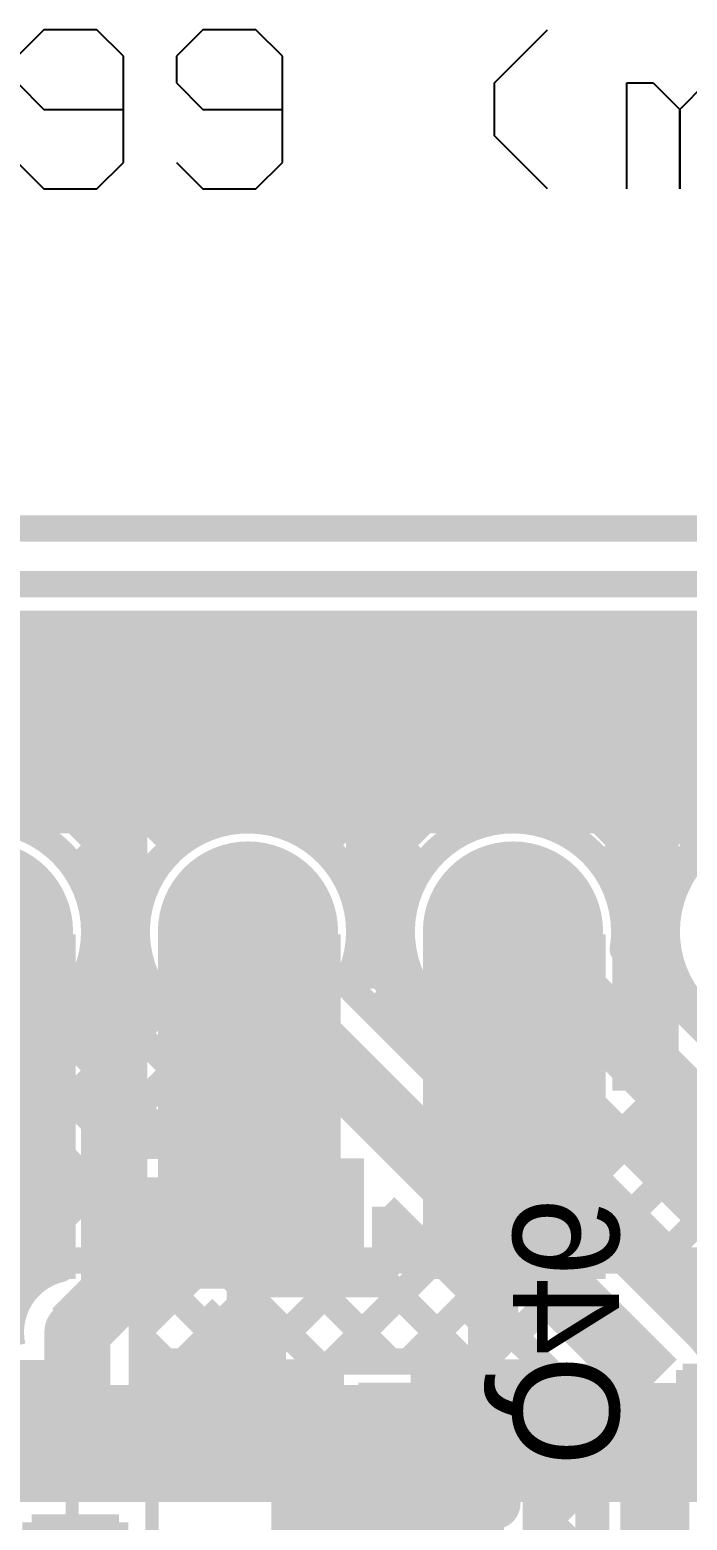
# Model space of a CAD drawing. Header units: millimetres. Extents: x 0.79 to 4.38, y 0.99 to 3.94.
# Drawn here: x 2.562 to 2.81, y 3.38 to 3.942 of the extents above; entities that cross this region are included whole.
import ezdxf

# ---------------------------------------------------------------- set-up
doc = ezdxf.new("R2010")
doc.units = ezdxf.units.MM
doc.header["$MEASUREMENT"] = 0
for name, color, linetype in [('BottomLayer', 5, 'Continuous'), ('BottomOverlay', 54, 'Continuous'), ('BottomPaste', 16, 'Continuous'), ('BottomSolder', 6, 'Continuous'), ('Mechanical1', 6, 'Continuous'), ('Mechanical2', 216, 'Continuous'), ('MultiLayer', 9, 'Continuous'), ('PadHoleLayer', 156, 'Continuous'), ('TopLayer', 1, 'Continuous'), ('TopOverlay', 2, 'Continuous'), ('TopPaste', 8, 'Continuous'), ('TopSolder', 216, 'Continuous'), ('ViaHoleLayer', 16, 'Continuous')]:
    doc.layers.add(name, color=color, linetype=linetype)

# ---------------------------------------------------------------- blocks, each defined once
blk = doc.blocks.new('0022232111_8')
at = {"layer": 'BottomLayer', "const_width": 0.03}
for points in [[(-0.415, 0, 1), (-0.385, 0, 1)], [(-0.315, 0, 1), (-0.285, 0, 1)], [(-0.215, 0, 1), (-0.185, 0, 1)]]:
    blk.add_lwpolyline(points, format="xyb", close=True, dxfattribs=at)
at = {"layer": 'BottomSolder', "const_width": 0.034}
for points in [[(-0.417, 0, 1), (-0.383, 0, 1)], [(-0.317, 0, 1), (-0.283, 0, 1)], [(-0.217, 0, 1), (-0.183, 0, 1)]]:
    blk.add_lwpolyline(points, format="xyb", close=True, dxfattribs=at)
at = {"layer": 'MultiLayer', "const_width": 0.03}
for points in [[(-0.415, 0, 1), (-0.385, 0, 1)], [(-0.315, 0, 1), (-0.285, 0, 1)], [(-0.215, 0, 1), (-0.185, 0, 1)]]:
    blk.add_lwpolyline(points, format="xyb", close=True, dxfattribs=at)
at = {"layer": 'PadHoleLayer', "const_width": 0.01969}
for points in [[(-0.40984, 0, 1), (-0.39016, 0, 1)], [(-0.30984, 0, 1), (-0.29016, 0, 1)], [(-0.20984, 0, 1), (-0.19016, 0, 1)]]:
    blk.add_lwpolyline(points, format="xyb", close=True, dxfattribs=at)
at = {"layer": 'TopLayer', "const_width": 0.03}
for points in [[(-0.415, 0, 1), (-0.385, 0, 1)], [(-0.315, 0, 1), (-0.285, 0, 1)], [(-0.215, 0, 1), (-0.185, 0, 1)]]:
    blk.add_lwpolyline(points, format="xyb", close=True, dxfattribs=at)
at = {"layer": 'TopOverlay', "const_width": 0.01}
for points in [[(0.55, 0.124), (-0.551, 0.124)], [(0.55, -0.131), (-0.551, -0.131)]]:
    blk.add_lwpolyline(points, dxfattribs=at)
at = {"layer": 'TopSolder', "const_width": 0.034}
for points in [[(-0.417, 0, 1), (-0.383, 0, 1)], [(-0.317, 0, 1), (-0.283, 0, 1)], [(-0.217, 0, 1), (-0.183, 0, 1)]]:
    blk.add_lwpolyline(points, format="xyb", close=True, dxfattribs=at)
blk = doc.blocks.new('R__0402_B_81')
at = {"layer": 'BottomLayer'}
for points in [[(-0.0275, 0.0125), (-0.0275, -0.0125), (-0.0095, 0.0125), (-0.0095, -0.0125)], [(0.0095, 0.0125), (0.0095, -0.0125), (0.0275, 0.0125), (0.0275, -0.0125)]]:
    blk.add_solid(points, dxfattribs=at)
at = {"layer": 'BottomOverlay', "const_width": 0.005}
for points in [[(-0.0325, 0.0175), (-0.0085, 0.0175)], [(-0.0325, 0.0175), (-0.0325, -0.0175)], [(0.0085, 0.0175), (0.0325, 0.0175)], [(0.0325, 0.0175), (0.0325, -0.0175)], [(-0.0325, -0.0175), (-0.0085, -0.0175)], [(0.0085, -0.0175), (0.0325, -0.0175)]]:
    blk.add_lwpolyline(points, dxfattribs=at)
at = {"layer": 'BottomPaste'}
for points in [[(-0.0275, 0.0125), (-0.0275, -0.0125), (-0.0095, 0.0125), (-0.0095, -0.0125)], [(0.0095, 0.0125), (0.0095, -0.0125), (0.0275, 0.0125), (0.0275, -0.0125)]]:
    blk.add_solid(points, dxfattribs=at)
at = {"layer": 'BottomSolder'}
for points in [[(-0.0315, 0.0165), (-0.0315, -0.0165), (-0.0055, 0.0165), (-0.0055, -0.0165)], [(0.0055, 0.0165), (0.0055, -0.0165), (0.0315, 0.0165), (0.0315, -0.0165)]]:
    blk.add_solid(points, dxfattribs=at)
blk = doc.blocks.new('SOT23_3_B_131')
at = {"layer": 'BottomLayer'}
for points in [[(-0.02166, 0.05807), (-0.05316, 0.05807), (-0.02166, 0.02657), (-0.05316, 0.02657)], [(0.05314, 0.05807), (0.02165, 0.05807), (0.05314, 0.02657), (0.02165, 0.02657)], [(0.01574, -0.02657), (-0.01575, -0.02657), (0.01574, -0.05807), (-0.01575, -0.05807)]]:
    blk.add_solid(points, dxfattribs=at)
at = {"layer": 'BottomOverlay'}
for points, const_width in [([(-0.06409, 0.068, 1), (-0.07393, 0.068, 1)], 0.00984), ([(-0.07639, 0.068, 1), (-0.07147, 0.068, 1)], 0.00492), ([(-0.06655, 0.068, 1), (-0.06162, 0.068, 1)], 0.00492)]:
    blk.add_lwpolyline(points, format="xyb", close=True, dxfattribs=dict(at, const_width=const_width))
at = {"layer": 'BottomOverlay', "const_width": 0.01}
for points in [[(-0.06401, 0.03), (-0.06401, -0.032)], [(0.01099, 0.032), (-0.01101, 0.032)], [(0.06399, 0.03), (0.06399, -0.031)], [(-0.02901, -0.032), (-0.06401, -0.032)], [(0.06399, -0.031), (0.02899, -0.031)]]:
    blk.add_lwpolyline(points, dxfattribs=at)
at = {"layer": 'BottomPaste'}
for points in [[(-0.02166, 0.05807), (-0.05316, 0.05807), (-0.02166, 0.02657), (-0.05316, 0.02657)], [(0.05314, 0.05807), (0.02165, 0.05807), (0.05314, 0.02657), (0.02165, 0.02657)], [(0.01574, -0.02657), (-0.01575, -0.02657), (0.01574, -0.05807), (-0.01575, -0.05807)]]:
    blk.add_solid(points, dxfattribs=at)
at = {"layer": 'BottomSolder'}
for points in [[(-0.01766, 0.06207), (-0.05716, 0.06207), (-0.01766, 0.02257), (-0.05716, 0.02257)], [(0.05714, 0.06207), (0.01765, 0.06207), (0.05714, 0.02257), (0.01765, 0.02257)], [(0.01974, -0.02257), (-0.01975, -0.02257), (0.01974, -0.06207), (-0.01975, -0.06207)]]:
    blk.add_solid(points, dxfattribs=at)
blk = doc.blocks.new('SOT23_3_B_135')
at = {"layer": 'BottomLayer'}
for points in [[(-0.02166, 0.05807), (-0.05316, 0.05807), (-0.02166, 0.02657), (-0.05316, 0.02657)], [(0.05314, 0.05807), (0.02165, 0.05807), (0.05314, 0.02657), (0.02165, 0.02657)], [(0.01574, -0.02657), (-0.01575, -0.02657), (0.01574, -0.05807), (-0.01575, -0.05807)]]:
    blk.add_solid(points, dxfattribs=at)
at = {"layer": 'BottomOverlay'}
for points, const_width in [([(-0.06409, 0.068, 1), (-0.07393, 0.068, 1)], 0.00984), ([(-0.07639, 0.068, 1), (-0.07147, 0.068, 1)], 0.00492), ([(-0.06655, 0.068, 1), (-0.06162, 0.068, 1)], 0.00492)]:
    blk.add_lwpolyline(points, format="xyb", close=True, dxfattribs=dict(at, const_width=const_width))
at = {"layer": 'BottomOverlay', "const_width": 0.01}
for points in [[(-0.06401, 0.03), (-0.06401, -0.032)], [(0.01099, 0.032), (-0.01101, 0.032)], [(0.06399, 0.03), (0.06399, -0.031)], [(-0.02901, -0.032), (-0.06401, -0.032)], [(0.06399, -0.031), (0.02899, -0.031)]]:
    blk.add_lwpolyline(points, dxfattribs=at)
at = {"layer": 'BottomPaste'}
for points in [[(-0.02166, 0.05807), (-0.05316, 0.05807), (-0.02166, 0.02657), (-0.05316, 0.02657)], [(0.05314, 0.05807), (0.02165, 0.05807), (0.05314, 0.02657), (0.02165, 0.02657)], [(0.01574, -0.02657), (-0.01575, -0.02657), (0.01574, -0.05807), (-0.01575, -0.05807)]]:
    blk.add_solid(points, dxfattribs=at)
at = {"layer": 'BottomSolder'}
for points in [[(-0.01766, 0.06207), (-0.05716, 0.06207), (-0.01766, 0.02257), (-0.05716, 0.02257)], [(0.05714, 0.06207), (0.01765, 0.06207), (0.05714, 0.02257), (0.01765, 0.02257)], [(0.01974, -0.02257), (-0.01975, -0.02257), (0.01974, -0.06207), (-0.01975, -0.06207)]]:
    blk.add_solid(points, dxfattribs=at)
blk = doc.blocks.new('LED_SMT_199')
at = {"layer": 'TopLayer'}
for points in [[(-0.06, -0.03), (-0.02, -0.03), (-0.06, 0.03), (-0.02, 0.03)], [(0.02, -0.03), (0.06, -0.03), (0.02, 0.03), (0.06, 0.03)]]:
    blk.add_solid(points, dxfattribs=at)
at = {"layer": 'TopOverlay', "const_width": 0.005}
for points in [[(0.065, 0.035), (-0.065, 0.035)], [(-0.065, -0.035), (-0.065, 0.035)], [(0.065, -0.035), (0.065, 0.035)], [(0.065, -0.035), (-0.065, -0.035)]]:
    blk.add_lwpolyline(points, dxfattribs=at)
at = {"layer": 'TopOverlay'}
blk.add_solid([(0.064, -0.037), (0.0977, -0.037), (0.064, 0.037), (0.0977, 0.037)], dxfattribs=at)
at = {"layer": 'TopPaste'}
for points in [[(-0.06, -0.03), (-0.02, -0.03), (-0.06, 0.03), (-0.02, 0.03)], [(0.02, -0.03), (0.06, -0.03), (0.02, 0.03), (0.06, 0.03)]]:
    blk.add_solid(points, dxfattribs=at)
at = {"layer": 'TopSolder'}
for points in [[(-0.064, -0.034), (-0.016, -0.034), (-0.064, 0.034), (-0.016, 0.034)], [(0.016, -0.034), (0.064, -0.034), (0.016, 0.034), (0.064, 0.034)]]:
    blk.add_solid(points, dxfattribs=at)
blk = doc.blocks.new('LED_SMT_200')
at = {"layer": 'TopLayer'}
for points in [[(-0.06, -0.03), (-0.02, -0.03), (-0.06, 0.03), (-0.02, 0.03)], [(0.02, -0.03), (0.06, -0.03), (0.02, 0.03), (0.06, 0.03)]]:
    blk.add_solid(points, dxfattribs=at)
at = {"layer": 'TopOverlay', "const_width": 0.005}
for points in [[(0.065, 0.035), (-0.065, 0.035)], [(-0.065, -0.035), (-0.065, 0.035)], [(0.065, -0.035), (0.065, 0.035)], [(0.065, -0.035), (-0.065, -0.035)]]:
    blk.add_lwpolyline(points, dxfattribs=at)
at = {"layer": 'TopOverlay'}
blk.add_solid([(0.064, -0.03701), (0.096, -0.03701), (0.064, 0.03699), (0.096, 0.03699)], dxfattribs=at)
at = {"layer": 'TopPaste'}
for points in [[(-0.06, -0.03), (-0.02, -0.03), (-0.06, 0.03), (-0.02, 0.03)], [(0.02, -0.03), (0.06, -0.03), (0.02, 0.03), (0.06, 0.03)]]:
    blk.add_solid(points, dxfattribs=at)
at = {"layer": 'TopSolder'}
for points in [[(-0.064, -0.034), (-0.016, -0.034), (-0.064, 0.034), (-0.016, 0.034)], [(0.016, -0.034), (0.064, -0.034), (0.016, 0.034), (0.064, 0.034)]]:
    blk.add_solid(points, dxfattribs=at)
blk = doc.blocks.new('LED_SMT_201')
at = {"layer": 'TopLayer'}
for points in [[(-0.06, -0.03), (-0.02, -0.03), (-0.06, 0.03), (-0.02, 0.03)], [(0.02, -0.03), (0.06, -0.03), (0.02, 0.03), (0.06, 0.03)]]:
    blk.add_solid(points, dxfattribs=at)
at = {"layer": 'TopOverlay', "const_width": 0.005}
for points in [[(0.065, 0.035), (-0.065, 0.035)], [(-0.065, -0.035), (-0.065, 0.035)], [(0.065, -0.035), (0.065, 0.035)], [(0.065, -0.035), (-0.065, -0.035)]]:
    blk.add_lwpolyline(points, dxfattribs=at)
at = {"layer": 'TopOverlay'}
blk.add_solid([(0.064, -0.037), (0.095, -0.037), (0.064, 0.037), (0.095, 0.037)], dxfattribs=at)
at = {"layer": 'TopPaste'}
for points in [[(-0.06, -0.03), (-0.02, -0.03), (-0.06, 0.03), (-0.02, 0.03)], [(0.02, -0.03), (0.06, -0.03), (0.02, 0.03), (0.06, 0.03)]]:
    blk.add_solid(points, dxfattribs=at)
at = {"layer": 'TopSolder'}
for points in [[(-0.064, -0.034), (-0.016, -0.034), (-0.064, 0.034), (-0.016, 0.034)], [(0.016, -0.034), (0.064, -0.034), (0.016, 0.034), (0.064, 0.034)]]:
    blk.add_solid(points, dxfattribs=at)
blk = doc.blocks.new('LED_SMT_202')
at = {"layer": 'TopLayer'}
for points in [[(-0.06, -0.03), (-0.02, -0.03), (-0.06, 0.03), (-0.02, 0.03)], [(0.02, -0.03), (0.06, -0.03), (0.02, 0.03), (0.06, 0.03)]]:
    blk.add_solid(points, dxfattribs=at)
at = {"layer": 'TopOverlay', "const_width": 0.005}
for points in [[(0.065, 0.035), (-0.065, 0.035)], [(-0.065, -0.035), (-0.065, 0.035)], [(0.065, -0.035), (0.065, 0.035)], [(0.065, -0.035), (-0.065, -0.035)]]:
    blk.add_lwpolyline(points, dxfattribs=at)
at = {"layer": 'TopOverlay'}
blk.add_solid([(0.064, -0.03701), (0.095, -0.03701), (0.064, 0.03699), (0.095, 0.03699)], dxfattribs=at)
at = {"layer": 'TopPaste'}
for points in [[(-0.06, -0.03), (-0.02, -0.03), (-0.06, 0.03), (-0.02, 0.03)], [(0.02, -0.03), (0.06, -0.03), (0.02, 0.03), (0.06, 0.03)]]:
    blk.add_solid(points, dxfattribs=at)
at = {"layer": 'TopSolder'}
for points in [[(-0.064, -0.034), (-0.016, -0.034), (-0.064, 0.034), (-0.016, 0.034)], [(0.016, -0.034), (0.064, -0.034), (0.016, 0.034), (0.064, 0.034)]]:
    blk.add_solid(points, dxfattribs=at)

msp = doc.modelspace()

# ---------------------------------------------------------------- linework, layer by layer
at = {"layer": 'BottomLayer'}
for points, const_width in [([(1.19216, 3.718), (4.15384, 3.718)], 0.01), ([(2.47286, 3.63252), (2.55834, 3.718)], 0.01), ([(2.48386, 3.61523), (2.58663, 3.718)], 0.01), ([(2.50454, 3.718), (2.60499, 3.61755)], 0.01), ([(2.53282, 3.718), (2.61681, 3.63401)], 0.01), ([(2.54079, 3.64388), (2.61491, 3.718)], 0.01), ([(2.56111, 3.718), (2.6359, 3.64321)], 0.01), ([(2.56408, 3.63889), (2.6432, 3.718)], 0.01), ([(2.57888, 3.6254), (2.67148, 3.718)], 0.01), ([(2.58594, 3.60418), (2.69977, 3.718)], 0.01), ([(2.58939, 3.718), (2.70213, 3.60527)], 0.01), ([(2.61768, 3.718), (2.70959, 3.62609)], 0.01), ([(2.64596, 3.718), (2.72467, 3.63929)], 0.01), ([(2.65306, 3.64301), (2.72805, 3.718)], 0.01), ([(2.67181, 3.63347), (2.75633, 3.718)], 0.01), ([(2.67425, 3.718), (2.74849, 3.64376)], 0.01), ([(2.68334, 3.61672), (2.78462, 3.718)], 0.01), ([(2.70253, 3.718), (2.80444, 3.6161)], 0.01), ([(2.73082, 3.718), (2.81574, 3.63307)], 0.01), ([(2.73855, 3.64364), (2.8129, 3.718)], 0.01), ([(2.7591, 3.718), (2.83425, 3.64285)], 0.01), ([(2.76276, 3.63958), (2.84119, 3.718)], 0.01), ([(2.77805, 3.62658), (2.86947, 3.718)], 0.01), ([(2.7858, 3.60605), (2.89776, 3.718)], 0.01), ([(2.78738, 3.718), (2.87306, 3.63232)], 0.01), ([(2.6935, 3.5805), (2.6935, 3.682)], 0.025), ([(2.58544, 3.60881), (2.60355, 3.59071)], 0.01), ([(2.644, 3.58475), (2.644, 3.602)], 0.025), ([(2.744, 3.602), (2.84918, 3.49682)], 0.025), ([(2.68395, 3.58905), (2.70236, 3.60745)], 0.01), ([(2.78576, 3.60649), (2.80449, 3.58776)], 0.01), ([(2.5685, 3.55845), (2.60299, 3.59294)], 0.01), ([(2.644, 3.58475), (2.797, 3.43175)], 0.025), ([(2.68521, 3.5939), (2.85867, 3.42044)], 0.01), ([(2.78545, 3.5952), (2.85933, 3.52132)], 0.01), ([(2.79434, 3.5863), (2.80265, 3.59461)], 0.01), ([(2.6935, 3.5805), (2.829, 3.445)], 0.025), ([(2.58196, 3.58402), (2.6414, 3.52457)], 0.01), ([(2.68109, 3.5823), (2.8143, 3.44909)], 0.01), ([(2.69329, 3.5701), (2.70642, 3.58324)], 0.01), ([(2.80849, 3.57216), (2.8116, 3.57528)], 0.01), ([(2.57699, 3.53866), (2.61253, 3.57419)], 0.01), ([(2.5685, 3.54715), (2.5685, 3.56789)], 0.01), ([(2.56925, 3.56844), (2.61636, 3.52132)], 0.01), ([(2.70743, 3.55596), (2.71942, 3.56795)], 0.01), ([(2.59113, 3.52452), (2.62928, 3.56266)], 0.01), ([(2.63249, 3.56161), (2.66953, 3.52457)], 0.01), ([(2.72157, 3.54182), (2.73995, 3.5602)], 0.01), ([(2.74727, 3.56013), (2.85867, 3.44873)], 0.01), ([(2.7508, 3.56055), (2.83183, 3.47952)], 0.01), ([(2.4685, 3.55605), (2.55917, 3.46538)], 0.01), ([(2.5685, 3.54715), (2.59433, 3.52132)], 0.01), ([(2.61623, 3.52132), (2.6445, 3.5496)], 0.01), ([(2.73572, 3.52768), (2.7597, 3.55166)], 0.01), ([(2.544, 3.537), (2.58418, 3.49682)], 0.025), ([(2.64776, 3.52457), (2.65864, 3.53546)], 0.01), ([(2.74986, 3.51353), (2.77384, 3.53751)], 0.01), ([(2.64026, 3.52457), (2.66953, 3.52457)], 0.01), ([(2.64026, 3.52132), (2.64026, 3.52457)], 0.01), ([(2.5267, 3.51965), (2.56683, 3.47952)], 0.01), ([(2.59433, 3.52132), (2.64026, 3.52132)], 0.01), ([(2.764, 3.49939), (2.78798, 3.52337)], 0.01), ([(2.77814, 3.48525), (2.80212, 3.50923)], 0.01), ([(2.58418, 3.49682), (2.66801, 3.49682)], 0.025), ([(2.69575, 3.46907), (2.69575, 3.49834)], 0.01), ([(2.69575, 3.49834), (2.7725, 3.4216)], 0.01), ([(2.69575, 3.48771), (2.70107, 3.49303)], 0.01), ([(2.79229, 3.47111), (2.81626, 3.49509)], 0.01), ([(2.67208, 3.43576), (2.71521, 3.47889)], 0.01), ([(2.80643, 3.45697), (2.83041, 3.48095)], 0.01), ([(2.56758, 3.47267), (2.57104, 3.47614)], 0.01), ([(2.59107, 3.47232), (2.64026, 3.47232)], 0.01), ([(2.60401, 3.45254), (2.62379, 3.47232)], 0.01), ([(2.6088, 3.47232), (2.64119, 3.43993)], 0.01), ([(2.61968, 3.43993), (2.64883, 3.46907)], 0.01), ([(2.63708, 3.47232), (2.64026, 3.46915)], 0.01), ([(2.64026, 3.46907), (2.64026, 3.47232)], 0.01), ([(2.64026, 3.46907), (2.69575, 3.46907)], 0.01), ([(2.64033, 3.46907), (2.67364, 3.43576)], 0.01), ([(2.64796, 3.43993), (2.67711, 3.46907)], 0.01), ([(2.66861, 3.46907), (2.69776, 3.43993)], 0.01), ([(2.69575, 3.47022), (2.72605, 3.43993)], 0.01), ([(2.5155, 3.4206), (2.55733, 3.46242)], 0.01), ([(2.70453, 3.43993), (2.72935, 3.46474)], 0.01), ([(2.579, 3.451), (2.57961, 3.45039)], 0.025), ([(2.57961, 3.40626), (2.57961, 3.45039)], 0.025), ([(2.60411, 3.43993), (2.60411, 3.45039)], 0.01), ([(2.60411, 3.44873), (2.61291, 3.43993)], 0.01), ([(2.73282, 3.43993), (2.74349, 3.4506)], 0.01), ([(2.60411, 3.43993), (2.65835, 3.43993)], 0.01), ([(2.65835, 3.43576), (2.65835, 3.43993)], 0.01), ([(2.67766, 3.43993), (2.73316, 3.43993)], 0.01), ([(2.67766, 3.43576), (2.67766, 3.43993)], 0.01), ([(2.73316, 3.43576), (2.73316, 3.43993)], 0.01), ([(2.65835, 3.43576), (2.67766, 3.43576)], 0.01), ([(2.73316, 3.43576), (2.75261, 3.43576)], 0.01), ([(2.75261, 3.43143), (2.75764, 3.43646)], 0.01), ([(2.75261, 3.33876), (2.75261, 3.43576)], 0.01), ([(2.797, 3.126), (2.797, 3.43175)], 0.025), ([(2.75261, 3.40315), (2.77178, 3.42232)], 0.01), ([(2.7725, 3.13615), (2.7725, 3.4216)], 0.01), ([(2.57961, 3.40626), (2.63439, 3.40626)], 0.025), ([(2.63439, 3.40626), (2.63521, 3.40544)], 0.025), ([(2.75261, 3.41336), (2.7725, 3.39347)], 0.01), ([(2.75261, 3.37486), (2.7725, 3.39475)], 0.01), ([(2.75261, 3.38508), (2.7725, 3.36519)], 0.01)]:
    msp.add_lwpolyline(points, dxfattribs=dict(at, const_width=const_width))
at = {"layer": 'BottomLayer', "const_width": 0.01}
for points in [[(2.5195, 3.56789, -1.636892), (2.586, 3.602)], [(2.63249, 3.56161, -2.007727), (2.686, 3.602)], [(2.7508, 3.56055, -2.722124), (2.786, 3.602)], [(2.8508, 3.56055, -2.722124), (2.886, 3.602)], [(2.586, 3.602, -0.241531), (2.5685, 3.56789)], [(2.686, 3.602, -0.122662), (2.68109, 3.5823)], [(2.786, 3.602, -0.040665), (2.78545, 3.5952)], [(2.57336, 3.47484, -0.082527), (2.56683, 3.47952)], [(2.57336, 3.47484, -0.082184), (2.56685, 3.4795)], [(2.55511, 3.44557, -0.411623), (2.57336, 3.47484)], [(2.59107, 3.47232, -0.067718), (2.59632, 3.46832)], [(2.59691, 3.46774, -0.199267), (2.60411, 3.45039)], [(2.59693, 3.46771, -0.198912), (2.60411, 3.45039)], [(2.8143, 3.44909, -0.199267), (2.8215, 3.43175)], [(2.81432, 3.44907, -0.198912), (2.8215, 3.43175)]]:
    msp.add_lwpolyline(points, format="xyb", dxfattribs=at)
at = {"layer": 'BottomLayer'}
for points, const_width in [([(2.5835, 3.602, 1), (2.5885, 3.602, 1)], 0.005), ([(2.5835, 3.602, 1), (2.5885, 3.602, 1)], 0.005), ([(2.6835, 3.602, 1), (2.6885, 3.602, 1)], 0.005), ([(2.6835, 3.602, 1), (2.6885, 3.602, 1)], 0.005), ([(2.7835, 3.602, 1), (2.7885, 3.602, 1)], 0.005), ([(2.7835, 3.602, 1), (2.7885, 3.602, 1)], 0.005), ([(2.78295, 3.5952, 1), (2.78795, 3.5952, 1)], 0.005), ([(2.67859, 3.5823, 1), (2.68359, 3.5823, 1)], 0.005), ([(2.566, 3.56789, 1), (2.571, 3.56789, 1)], 0.005), ([(2.62999, 3.56161, 1), (2.63499, 3.56161, 1)], 0.005), ([(2.7483, 3.56055, 1), (2.7533, 3.56055, 1)], 0.005), ([(2.56433, 3.47952, 1), (2.56933, 3.47952, 1)], 0.005), ([(2.56435, 3.4795, 1), (2.56935, 3.4795, 1)], 0.005), ([(2.57086, 3.47484, 1), (2.57586, 3.47484, 1)], 0.005), ([(2.57086, 3.47484, 1), (2.57586, 3.47484, 1)], 0.005), ([(2.57086, 3.47484, 1), (2.57586, 3.47484, 1)], 0.005), ([(2.58857, 3.47232, 1), (2.59357, 3.47232, 1)], 0.005), ([(2.59382, 3.46832, 1), (2.59882, 3.46832, 1)], 0.005), ([(2.59441, 3.46774, 1), (2.59941, 3.46774, 1)], 0.005), ([(2.59443, 3.46771, 1), (2.59943, 3.46771, 1)], 0.005), ([(2.57309, 3.451, 1), (2.58491, 3.451, 1)], 0.01181), ([(2.60161, 3.45039, 1), (2.60661, 3.45039, 1)], 0.005), ([(2.60161, 3.45039, 1), (2.60661, 3.45039, 1)], 0.005), ([(2.8118, 3.44909, 1), (2.8168, 3.44909, 1)], 0.005), ([(2.81182, 3.44907, 1), (2.81682, 3.44907, 1)], 0.005)]:
    msp.add_lwpolyline(points, format="xyb", close=True, dxfattribs=dict(at, const_width=const_width))
for points in [[(1.581, 3.642), (4.118, 3.642), (1.581, 3.716), (4.118, 3.716)], [(2.66261, 3.35076), (2.74061, 3.35076), (2.66261, 3.42376), (2.74061, 3.42376)]]:
    msp.add_solid(points, dxfattribs=at)
at = {"layer": 'Mechanical1'}
for p, q in [((2.56703, 3.94199), (2.55703, 3.93199)), ((2.58702, 3.94199), (2.56703, 3.94199)), ((2.59702, 3.93199), (2.58702, 3.94199)), ((2.62701, 3.94199), (2.61701, 3.93199)), ((2.647, 3.94199), (2.62701, 3.94199)), ((2.657, 3.93199), (2.647, 3.94199)), ((2.73697, 3.922), (2.75697, 3.94199)), ((2.59702, 3.89201), (2.59702, 3.93199)), ((2.61701, 3.93199), (2.61701, 3.922)), ((2.657, 3.89201), (2.657, 3.93199)), ((2.55703, 3.922), (2.56703, 3.912)), ((2.61701, 3.922), (2.62701, 3.912)), ((2.73697, 3.902), (2.73697, 3.922)), ((2.78696, 3.88201), (2.78696, 3.922)), ((2.78696, 3.922), (2.79695, 3.922)), ((2.79695, 3.922), (2.80695, 3.912)), ((2.80695, 3.912), (2.81695, 3.922)), ((2.56703, 3.912), (2.59702, 3.912)), ((2.62701, 3.912), (2.657, 3.912)), ((2.80695, 3.912), (2.80695, 3.88201)), ((2.80695, 3.88201), (2.80695, 3.912)), ((2.75697, 3.88201), (2.73697, 3.902)), ((2.55703, 3.89201), (2.56703, 3.88201)), ((2.58702, 3.88201), (2.59702, 3.89201)), ((2.61701, 3.89201), (2.62701, 3.88201)), ((2.647, 3.88201), (2.657, 3.89201)), ((2.56703, 3.88201), (2.58702, 3.88201)), ((2.62701, 3.88201), (2.647, 3.88201))]:
    msp.add_line(p, q, dxfattribs=at)
at = {"layer": 'Mechanical2', "const_width": 0.01}
msp.add_lwpolyline([(1, 3.754), (4.346, 3.754)], dxfattribs=at)
at = {"layer": 'MultiLayer', "const_width": 0.01181}
msp.add_lwpolyline([(2.57309, 3.451, 1), (2.58491, 3.451, 1)], format="xyb", close=True, dxfattribs=at)
at = {"layer": 'TopLayer', "const_width": 0.025}
for points in [[(2.5935, 3.4655), (2.5935, 3.667)], [(2.794, 3.542), (2.794, 3.667)], [(2.794, 3.542), (2.883, 3.453)], [(2.579, 3.451), (2.5935, 3.4655)]]:
    msp.add_lwpolyline(points, dxfattribs=at)
at = {"layer": 'TopLayer', "const_width": 0.01181}
msp.add_lwpolyline([(2.57309, 3.451, 1), (2.58491, 3.451, 1)], format="xyb", close=True, dxfattribs=at)
at = {"layer": 'TopLayer'}
for points in [[(1.609, 3.639), (4.118, 3.639), (1.609, 3.718), (4.118, 3.718)], [(1.912, 3.387), (4.048, 3.387), (1.912, 3.431), (4.048, 3.431)]]:
    msp.add_solid(points, dxfattribs=at)
at = {"layer": 'TopOverlay', "const_width": 0.01}
for points in [[(2.641, 3.446), (2.641, 3.474)], [(2.741, 3.446), (2.741, 3.474)], [(2.627, 3.46), (2.641, 3.446)], [(2.641, 3.446), (2.655, 3.46)], [(2.727, 3.46), (2.741, 3.446)], [(2.741, 3.446), (2.755, 3.46)]]:
    msp.add_lwpolyline(points, dxfattribs=at)
at = {"layer": 'TopOverlay'}
for points in [[(2.51, 3.471), (2.579, 3.471), (2.51, 3.601), (2.579, 3.601)], [(2.61, 3.471), (2.679, 3.471), (2.61, 3.601), (2.679, 3.601)], [(2.71, 3.471), (2.779, 3.471), (2.71, 3.601), (2.779, 3.601)]]:
    msp.add_solid(points, dxfattribs=at)
at = {"layer": 'ViaHoleLayer', "const_width": 0.00591}
msp.add_lwpolyline([(2.57605, 3.451, 1), (2.58195, 3.451, 1)], format="xyb", close=True, dxfattribs=at)

# ---------------------------------------------------------------- block references
for name, p, rotation in [('0022232111_8', (2.344, 3.602), 180), ('SOT23_3_B_135', (2.668, 3.4545), 180), ('LED_SMT_199', (2.54267, 3.373), 270), ('LED_SMT_200', (2.64278, 3.37215), 270), ('LED_SMT_201', (2.74289, 3.37165), 270), ('LED_SMT_202', (2.843, 3.37165), 270), ('R__0402_B_81', (2.57884, 3.38776), 90), ('SOT23_3_B_131', (2.67261, 3.3315), 180)]:
    msp.add_blockref(name, p, dxfattribs=dict(rotation=rotation))

# ---------------------------------------------------------------- texts
at = {"layer": 'BottomOverlay', "text_generation_flag": 2}
msp.add_text('Q46', height=0.04, rotation=270, dxfattribs=at).set_placement((2.744, 3.4005))

doc.saveas('drawing.dxf')
